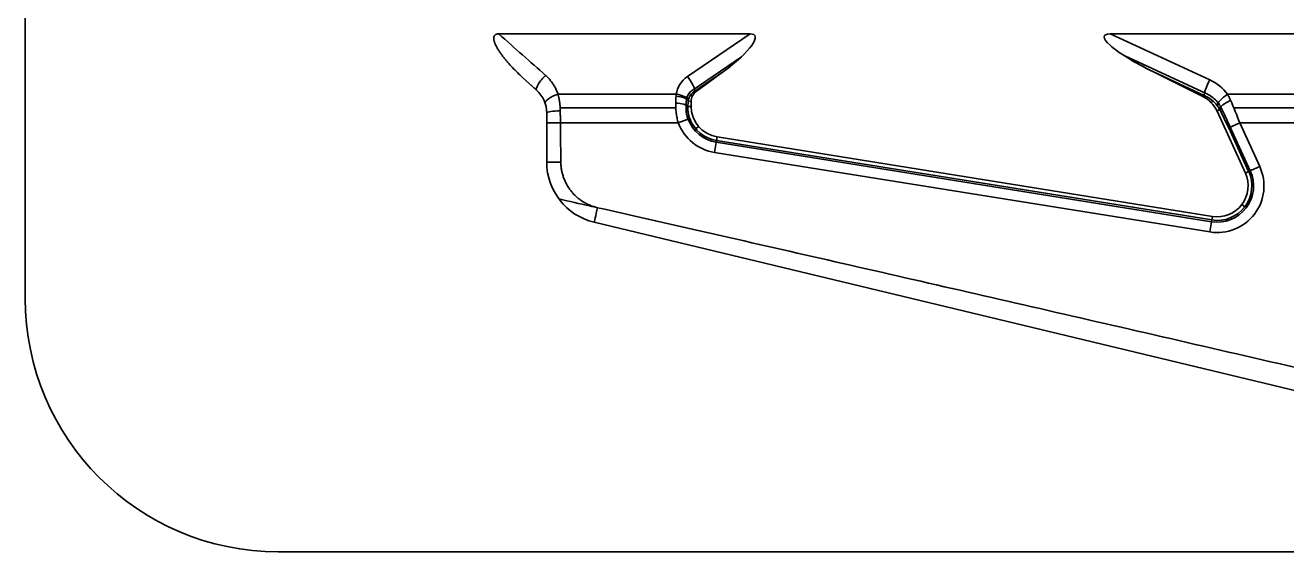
# Model space of a CAD drawing. Header units: millimetres. Extents: x 283 to 793, y 391 to 631.
# Drawn here: x 283 to 487.4, y 391.4 to 476.6 of the extents above; entities that cross this region are included whole.
import ezdxf

# ---------------------------------------------------------------- set-up
doc = ezdxf.new("R2010")
doc.units = ezdxf.units.MM
doc.layers.add('4', color=7, linetype='Continuous', true_color=0xffffff)

msp = doc.modelspace()

# ---------------------------------------------------------------- linework, layer by layer
at = {"layer": '4', "color": 7, "linetype": 'Continuous', "lineweight": 35}
for p, q in [((282.982, 501.743), (282.982, 432.351)), ((359.701, 475.229), (400.461, 475.229)), ((390.314, 468.307), (400.461, 475.229)), ((458.811, 475.229), (474.946, 467.794)), ((458.811, 475.229), (508.88, 475.229)), ((399.065, 471.532), (391.05, 466.064)), ((461.173, 471.65), (474.395, 465.557)), ((396.13, 469.11), (391.484, 465.94)), ((391.717, 465.877), (396.13, 469.11)), ((474.068, 465.259), (465.812, 469.063)), ((465.812, 469.063), (473.848, 465.069)), ((363.573, 468.191), (365.867, 466.107)), ((365.626, 466.326), (364.617, 467.243)), ((388.491, 465.444), (369.327, 465.444)), ((390.432, 464.411), (390.906, 464.283)), ((390.803, 465.311), (391.142, 465.219)), ((390.906, 463.481), (390.906, 464.283)), ((391.484, 465.94), (391.717, 465.877)), ((473.848, 465.069), (474.068, 465.259)), ((475.482, 464.355), (475.182, 464.097)), ((477.828, 465.444), (498.524, 465.444)), ((367.505, 462.407), (367.505, 454.452)), ((388.41, 463.229), (369.682, 463.229)), ((390.906, 463.481), (390.378, 463.481)), ((476.135, 462.709), (476.534, 463.053)), ((476.135, 462.709), (480.724, 452.691)), ((498.085, 463.229), (478.856, 463.229)), ((367.505, 454.452), (367.505, 460.828)), ((375.735, 460.829), (369.717, 460.829)), ((388.826, 460.829), (375.735, 460.829)), ((388.826, 460.829), (390.671, 461.52)), ((392.1, 460.237), (391.651, 459.854)), ((479.812, 460.829), (478.021, 460.008)), ((478.286, 460.13), (481.525, 453.058)), ((498.311, 460.829), (479.812, 460.829)), ((479.812, 460.829), (483.051, 453.757)), ((395.114, 458.544), (395.02, 457.961)), ((475.386, 445.672), (395.114, 458.544)), ((481.26, 452.937), (478.021, 460.008)), ((394.709, 456.016), (395.02, 457.961)), ((474.981, 443.144), (394.709, 456.016)), ((394.974, 457.673), (475.247, 444.801)), ((395.02, 457.961), (475.293, 445.089)), ((480.724, 452.691), (481.26, 452.937)), ((483.051, 453.757), (481.26, 452.937)), ((480.628, 447.225), (480.158, 447.582)), ((375.17, 444.729), (497.652, 415.322)), ((497.652, 415.322), (375.171, 444.729)), ((474.981, 443.144), (475.293, 445.089)), ((475.386, 445.672), (475.293, 445.089)), ((323.982, 391.351), (499.748, 391.351))]:
    msp.add_line(p, q, dxfattribs=at)
for centre, radius, start, end in [((362.505, 462.407), 5, 0, 47.74601), ((395.906, 463.481), 5, 180, 260.88987), ((395.906, 463.481), 7.56, 200.53631, 260.88987), ((395.906, 463.481), 5.882, 200.53631, 260.88987), ((395.906, 463.481), 5.59, 200.53631, 260.88987), ((377.505, 454.452), 10, 180, 256.49921), ((476.178, 450.608), 7.56, 260.88987, 24.61119), ((476.178, 450.608), 5.882, 260.88987, 24.61119), ((476.178, 450.608), 5.59, 260.88987, 24.61119), ((476.178, 450.608), 5, 260.88987, 24.61119), ((323.982, 432.351), 41, 180, 270)]:
    msp.add_arc(centre, radius, start, end, dxfattribs=at)
for centre, major_axis, ratio, start_param, end_param in [((393.966, 470.029), (7.228, 4.931), 0.2285917, 4.8580758, 6.6065157), ((468.426, 470.029), (10.574, -4.872), 0.1717807, 2.7847526, 4.5423128), ((367.295, 467.703), (-1.427, -1.596), 0.2598786, 4.4215748, 6.2811237), ((392.521, 465.148), (3.582, 2.077), 0.9303318, 1.649404, 2.5087346), ((390.314, 467.537), (1.127, -1.652), 0.2285917, 0.1456868, 1.8941267), ((474.946, 467.024), (-0.837, -1.816), 0.1717807, 4.3555489, 6.1131091), ((472.06, 461.774), (-6.752, 2.243), 0.9374126, 4.0604873, 4.5940154), ((369.321, 464.627), (-2.057, -0.686), 0.3594447, 4.5904573, 6.2798351), ((390.109, 460.829), (0, 12), 0.1469392, 1.2044019, 1.3023853), ((388.463, 464.411), (1.995, -0.135), 0.3575388, 0.1870275, 1.5949828), ((388.491, 464.675), (1.98, -0.283), 0.3813034, 0.1919549, 1.6253053), ((392.14, 460.829), (0, 12), 0.176327, 1.2595998, 1.3297181), ((392.147, 464.48), (1.791, 1.038), 0.9303318, 1.6452768, 2.3843071), ((392.079, 460.829), (0, 10), 0.176327, 1.2044019, 1.3023853), ((392.521, 464.379), (1.943, 0.942), 0.866254, 1.6880925, 2.5474231), ((392.936, 464.266), (-1.962, 0.532), 0.9837182, 5.6173277, 6.5438268), ((471.537, 460.554), (-3.853, -3.316), 0.9835733, 2.864994, 3.5346885), ((472.06, 461.004), (-4.922, 1.426), 0.9161062, 4.0329652, 4.5664933), ((472.347, 461.251), (-4.823, 1.602), 0.9374126, 4.5204525, 4.5968479), ((477.828, 464.675), (-1.617, -1.177), 0.3192835, 4.4841217, 6.0934449), ((478.325, 463.873), (-1.774, -0.923), 0.2727984, 4.5714584, 6.1016965), ((477.872, 460.829), (-4.68, 11.982), 0.1406501, 4.6575054, 4.9668511), ((369.696, 462.432), (-2.191, -0.026), 0.1494, 4.7105012, 6.2814322), ((388.409, 463.481), (1.998, -0.097), 0.2649102, 0.1810698, 1.5836433), ((476.082, 460.008), (-4.714, 9.972), 0.1594263, 4.6371723, 4.9465181), ((475.638, 460.829), (-5.656, 11.966), 0.1594263, 4.5787723, 4.8532523), ((369.717, 460.856), (-2.212, -0.027), 0.0122328, 6.2830356, 7.8539816), ((369.784, 454.479), (-2.279, -0.027), 0.0118632, 6.2830446, 7.8539816), ((375.703, 447.087), (0.533, 2.358), 0.0133256, 3.1446048, 4.712389)]:
    msp.add_ellipse(centre, major_axis=major_axis, ratio=ratio, start_param=start_param, end_param=end_param, dxfattribs=at)
for points, knots in [([(363.573, 468.191), (363.29, 468.449), (363.012, 468.711), (362.466, 469.245), (362.198, 469.517), (361.673, 470.072), (361.416, 470.355), (361.041, 470.788), (360.918, 470.935), (360.675, 471.231), (360.555, 471.38), (360.322, 471.683), (360.207, 471.837), (359.985, 472.148), (359.876, 472.305), (359.72, 472.546), (359.668, 472.627), (359.568, 472.79), (359.519, 472.873), (359.425, 473.039), (359.379, 473.122), (359.291, 473.292), (359.249, 473.377), (359.169, 473.551), (359.131, 473.638), (359.079, 473.772), (359.062, 473.817), (359.03, 473.908), (359.016, 473.954), (358.989, 474.046), (358.976, 474.092), (358.954, 474.185), (358.945, 474.232), (358.929, 474.326), (358.923, 474.373), (358.916, 474.468), (358.914, 474.517), (358.918, 474.614), (358.923, 474.662), (358.937, 474.734), (358.943, 474.757), (358.953, 474.792), (358.957, 474.804), (358.965, 474.827), (358.97, 474.838), (358.993, 474.894), (359.017, 474.936), (359.053, 474.984), (359.061, 474.993), (359.077, 475.012), (359.102, 475.039), (359.148, 475.078), (359.188, 475.105), (359.219, 475.124), (359.23, 475.13), (359.252, 475.141), (359.263, 475.146), (359.318, 475.171), (359.364, 475.186), (359.435, 475.203), (359.459, 475.208), (359.507, 475.216), (359.531, 475.219), (359.603, 475.226), (359.652, 475.229), (359.701, 475.229)], [0, 0, 0, 0, 0.125, 0.125, 0.25, 0.25, 0.375, 0.375, 0.4375, 0.4375, 0.5, 0.5, 0.5625, 0.5625, 0.625, 0.625, 0.65625, 0.65625, 0.6875, 0.6875, 0.71875, 0.71875, 0.75, 0.75, 0.78125, 0.78125, 0.796875, 0.796875, 0.8125, 0.8125, 0.828125, 0.828125, 0.84375, 0.84375, 0.859375, 0.859375, 0.875, 0.875, 0.890625, 0.890625, 0.8984375, 0.8984375, 0.9023438, 0.9023438, 0.90625, 0.90625, 0.921875, 0.921875, 0.9257813, 0.9257813, 0.9296875, 0.9375, 0.9453125, 0.9453125, 0.9492188, 0.9492188, 0.953125, 0.953125, 0.96875, 0.96875, 0.9765625, 0.9765625, 0.984375, 0.984375, 1, 1, 1, 1]), ([(369.327, 465.444), (369.331, 465.429), (369.339, 465.399), (369.351, 465.354), (369.363, 465.309), (369.374, 465.264), (369.385, 465.219), (369.397, 465.174), (369.408, 465.128), (369.418, 465.083), (369.429, 465.038), (369.439, 464.992), (369.449, 464.947), (369.459, 464.901), (369.469, 464.856), (369.479, 464.81), (369.488, 464.764), (369.497, 464.718), (369.506, 464.673), (369.515, 464.627), (369.523, 464.581), (369.532, 464.535), (369.54, 464.489), (369.548, 464.443), (369.555, 464.397), (369.563, 464.35), (369.57, 464.304), (369.577, 464.258), (369.584, 464.212), (369.591, 464.165), (369.597, 464.119), (369.604, 464.072), (369.61, 464.026), (369.616, 463.98), (369.621, 463.933), (369.627, 463.886), (369.632, 463.84), (369.637, 463.793), (369.642, 463.746), (369.646, 463.7), (369.651, 463.653), (369.655, 463.606), (369.659, 463.559), (369.663, 463.512), (369.667, 463.466), (369.67, 463.419), (369.673, 463.372), (369.676, 463.325), (369.679, 463.278), (369.682, 463.231), (369.684, 463.184), (369.686, 463.137), (369.688, 463.089), (369.69, 463.042), (369.692, 462.995), (369.693, 462.948), (369.694, 462.901), (369.695, 462.854), (369.696, 462.806), (369.696, 462.775), (369.696, 462.759)], [0, 0, 0, 0, 0.0177095, 0.0353974, 0.0530638, 0.0707091, 0.0883335, 0.1059374, 0.1235209, 0.1410843, 0.158628, 0.1761522, 0.1936572, 0.2111432, 0.2286106, 0.2460596, 0.2634904, 0.2809035, 0.298299, 0.3156773, 0.3330385, 0.3503831, 0.3677113, 0.3850234, 0.4023196, 0.4196004, 0.4368658, 0.4541163, 0.4713521, 0.4885736, 0.5057809, 0.5229745, 0.5401545, 0.5573213, 0.5744753, 0.5916166, 0.6087456, 0.6258625, 0.6429677, 0.6600615, 0.6771442, 0.694216, 0.7112773, 0.7283283, 0.7453695, 0.762401, 0.7794231, 0.7964362, 0.8134406, 0.8304366, 0.8474244, 0.8644045, 0.881377, 0.8983423, 0.9153007, 0.9322526, 0.9491981, 0.9661376, 0.9830715, 1, 1, 1, 1]), ([(476.732, 463.4), (476.62, 463.609), (476.492, 463.809), (476.151, 464.263), (475.93, 464.502), (475.445, 464.934), (475.178, 465.128), (474.846, 465.325), (474.794, 465.355), (474.742, 465.384)], [0, 0, 0, 0, 0.2500329, 0.2500329, 0.5936142, 0.5936142, 0.9371955, 0.9371955, 1, 1, 1, 1]), ([(477.828, 465.444), (477.921, 465.291), (478.009, 465.134), (478.175, 464.813), (478.252, 464.649), (478.325, 464.482)], [0, 0, 0, 0, 0.5, 0.5, 1, 1, 1, 1]), ([(388.826, 460.829), (388.745, 461.09), (388.675, 461.352), (388.56, 461.88), (388.514, 462.145), (388.462, 462.545), (388.448, 462.679), (388.431, 462.879), (388.426, 462.946), (388.417, 463.08), (388.413, 463.147), (388.399, 463.482), (388.398, 463.747), (388.409, 464.011)], [0, 0, 0, 0, 0.25, 0.25, 0.5, 0.5, 0.625, 0.625, 0.6875, 0.6875, 0.75, 0.75, 1, 1, 1, 1]), ([(390.4, 461.418), (390.374, 461.49), (390.349, 461.563), (390.262, 461.835), (390.211, 462.036), (390.132, 462.44), (390.104, 462.644), (390.072, 463.054), (390.068, 463.261), (390.078, 463.541), (390.083, 463.617), (390.089, 463.692)], [0, 0, 0, 0, 0.0980087, 0.0980087, 0.3654505, 0.3654505, 0.6328922, 0.6328922, 0.900334, 0.900334, 1, 1, 1, 1]), ([(390.378, 463.481), (390.368, 463.32), (390.366, 463.157), (390.374, 462.951), (390.376, 462.91), (390.381, 462.827), (390.391, 462.702), (390.406, 462.578), (390.443, 462.331), (390.476, 462.168), (390.56, 461.842), (390.61, 461.68), (390.671, 461.52)], [0, 0, 0, 0, 0.25, 0.25, 0.3125, 0.3125, 0.375, 0.5, 0.5, 0.75, 0.75, 1, 1, 1, 1]), ([(476.534, 463.053), (476.48, 463.153), (476.422, 463.25), (476.301, 463.438), (476.236, 463.529), (476.169, 463.617)], [0, 0, 0, 0, 0.5, 0.5, 1, 1, 1, 1]), ([(375.735, 447.08), (375.325, 447.172), (374.916, 447.265), (372.829, 447.736), (371.151, 448.115), (369.473, 448.494)], [0, 0, 0, 0, 0.1962228, 0.1962228, 1, 1, 1, 1])]:
    msp.add_open_spline(points, degree=3, knots=knots, dxfattribs=at)
for points in [[(359.701, 475.229), (361.016, 474.069), (363.603, 471.794), (366.091, 469.598), (367.307, 468.515)], [(367.307, 468.515), (367.456, 468.383), (367.743, 468.104), (368.144, 467.643), (368.507, 467.144), (368.829, 466.609), (369.107, 466.042), (369.259, 465.646), (369.327, 465.444)], [(388.463, 465.128), (388.469, 465.234), (388.478, 465.339), (388.491, 465.444)], [(390.184, 464.868), (390.153, 464.749), (390.133, 464.628), (390.126, 464.503)], [(390.455, 464.541), (390.446, 464.498), (390.438, 464.455), (390.432, 464.411)], [(367.505, 462.409), (367.505, 462.473), (367.504, 462.537), (367.501, 462.601)], [(369.696, 462.759), (369.698, 462.546), (369.703, 462.119), (369.71, 461.475), (369.715, 461.044), (369.717, 460.829)], [(369.785, 454.452), (369.776, 455.176), (369.761, 456.614), (369.74, 458.746), (369.725, 460.138), (369.717, 460.829)], [(375.735, 447.08), (375.529, 447.126), (375.122, 447.236), (374.525, 447.452), (373.948, 447.717), (373.394, 448.03), (372.867, 448.387), (372.372, 448.788), (371.911, 449.23), (371.488, 449.709), (371.106, 450.222), (370.768, 450.766), (370.476, 451.336), (370.233, 451.93), (370.04, 452.543), (369.899, 453.171), (369.81, 453.809), (369.787, 454.237), (369.785, 454.452)], [(498.528, 418.972), (483.764, 422.373), (454.982, 429.002), (413.814, 438.44), (388.156, 444.272), (375.735, 447.08)]]:
    msp.add_open_spline(points, degree=3, dxfattribs=at)

doc.saveas('drawing.dxf')
